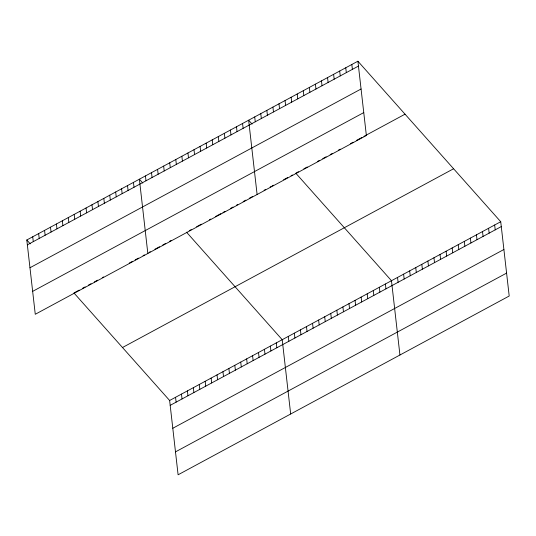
<?xml version="1.0" encoding="UTF-8"?>
<svg xmlns="http://www.w3.org/2000/svg" width="536" height="536" viewBox="0 0 536 536"><rect width="100%" height="100%" fill="white"/><g stroke="black" fill="none" stroke-linecap="round" stroke-linejoin="round"><path stroke-width="0.8" d="M357.901 61.211L366.369 135.514L35.269 314.277L26.8 239.981L357.901 61.211L500.731 221.723L509.2 296.019L178.099 474.789L169.631 400.486L73.934 292.944M27.356 244.845L358.457 66.082M29.962 267.759L361.063 88.996M32.656 291.363L363.756 112.6M74.591 292.589L79.201 290.103M82.49 288.321L85.124 286.901M88.42 285.125L91.053 283.705M94.343 281.929L97.632 280.147M102.242 277.661L103.562 276.951M129.236 263.089L132.526 261.313M135.159 259.886L138.449 258.111M143.058 255.625L144.378 254.915M148.988 252.423L150.301 251.712M154.911 249.227L156.224 248.516M156.887 248.161L159.52 246.741M162.81 244.959L165.443 243.538M169.396 241.408L171.366 240.342M189.208 230.708L191.231 229.616M196.625 226.701L197.978 225.978M198.648 225.609L201.348 224.155M209.442 219.787L210.789 219.056M215.512 216.504L216.859 215.78M217.536 215.412L220.906 213.596M222.929 212.504L224.953 211.412M230.353 208.497L233.046 207.037M236.423 205.221L237.77 204.491M243.163 201.576L245.863 200.122M249.233 198.3L252.61 196.478M264.074 190.287L265.421 189.563M270.144 187.01L271.491 186.28M272.167 185.918L273.514 185.188M283.631 179.728L287.678 177.543M291.055 175.721L292.401 174.991M296.448 172.806L298.472 171.714M303.865 168.806L307.242 166.984M317.359 161.524L319.382 160.425M322.752 158.609L326.123 156.787M330.169 154.603L332.193 153.51M338.263 150.234L340.286 149.142M350.403 143.675L353.103 142.221M356.474 140.399L361.874 137.484M363.897 136.392L405.035 114.181M122.496 347.516L453.597 168.753M169.631 400.486L500.731 221.723M170.187 405.35L501.287 226.587M172.8 428.264L503.9 249.501M175.486 451.875L506.587 273.105M252.074 124.071L248.637 120.205L257.106 194.508M295.772 173.175L391.474 280.71L399.936 355.013M142.811 183.057L139.373 179.198L147.842 253.501M186.508 232.168L282.211 339.703L290.673 414.006M26.8 239.981L30.237 243.84M494.661 224.999L495.217 229.864M488.591 228.276L489.147 233.14M482.521 231.552L483.077 236.416M476.45 234.828L477.007 239.693M470.38 238.105L470.936 242.976M464.31 241.388L464.866 246.252M458.24 244.664L458.796 249.528M452.17 247.94L452.726 252.804M446.099 251.216L446.656 256.081M440.029 254.493L440.585 259.357M433.959 257.769L434.515 262.633M427.889 261.045L428.445 265.916M421.819 264.328L422.375 269.193M415.755 267.605L416.305 272.469M409.685 270.881L410.234 275.745M403.615 274.157L404.164 279.022M397.545 277.434L398.094 282.298M385.404 283.993L385.954 288.857M379.334 287.269L379.883 292.133M351.83 64.494L352.387 69.358M373.264 290.546L373.813 295.41M345.76 67.771L346.316 72.635M367.193 293.822L367.743 298.686M339.69 71.047L340.246 75.911M361.123 297.098L361.673 301.962M333.62 74.323L334.176 79.187M355.053 300.374L355.603 305.239M327.55 77.599L328.106 82.464M348.983 303.651L349.532 308.522M321.479 80.876L322.036 85.74M342.913 306.934L343.462 311.798M315.409 84.152L315.965 89.023M336.843 310.21L337.392 315.074M309.339 87.435L309.895 92.299M330.772 313.486L331.322 318.351M303.269 90.711L303.825 95.576M324.702 316.763L325.252 321.627M297.199 93.988L297.755 98.852M318.632 320.039L319.181 324.903M291.128 97.264L291.685 102.128M312.562 323.315L313.111 328.186M285.058 100.54L285.614 105.404M306.492 326.598L307.041 331.462M278.988 103.817L279.544 108.687M300.421 329.875L300.971 334.739M272.918 107.1L273.474 111.964M294.351 333.151L294.901 338.015M266.848 110.376L267.404 115.24M288.281 336.427L288.83 341.291M260.777 113.652L261.334 118.516M254.707 116.928L255.263 121.793M276.281 342.906L276.837 347.77M270.358 346.102L270.915 350.966M242.567 123.481L243.123 128.345M264.436 349.305L264.985 354.169M236.497 126.757L237.053 131.628M258.506 352.5L259.062 357.365M230.426 130.04L230.983 134.905M252.583 355.696L253.139 360.567M224.356 133.317L224.912 138.181M246.661 358.899L247.21 363.763M218.286 136.593L218.842 141.457M240.731 362.095L241.287 366.966M212.216 139.869L212.772 144.733M234.808 365.297L235.364 370.162M206.146 143.145L206.702 148.01M228.885 368.493L229.435 373.358M200.075 146.422L200.632 151.293M222.956 371.696L223.512 376.56M194.005 149.705L194.561 154.569M217.033 374.892L217.589 379.756M187.935 152.981L188.491 157.845M211.11 378.094L211.66 382.959M181.865 156.257L182.421 161.122M205.181 381.29L205.737 386.155M175.795 159.534L176.351 164.398M199.258 384.493L199.814 389.357M169.724 162.81L170.281 167.674M193.335 387.689L193.885 392.553M163.654 166.086L164.21 170.951M187.406 390.885L187.962 395.756M157.584 169.363L158.14 174.234M181.483 394.087L182.039 398.952M151.514 172.646L152.07 177.51M175.56 397.283L176.11 402.147M145.444 175.922L146 180.786M133.451 182.394L134.007 187.265M127.528 185.597L128.077 190.461M121.598 188.793L122.154 193.657M115.676 191.995L116.232 196.859M109.753 195.191L110.302 200.055M103.823 198.394L104.379 203.258M97.9 201.59L98.456 206.454M91.978 204.792L92.527 209.656M86.048 207.988L86.604 212.852M80.125 211.184L80.681 216.055M74.203 214.387L74.752 219.251M68.273 217.583L68.829 222.453M62.35 220.785L62.906 225.649M56.427 223.981L56.977 228.845M50.498 227.184L51.054 232.048M44.575 230.38L45.131 235.244M38.652 233.582L39.202 238.446M32.723 236.778L33.279 241.642"/></g></svg>
